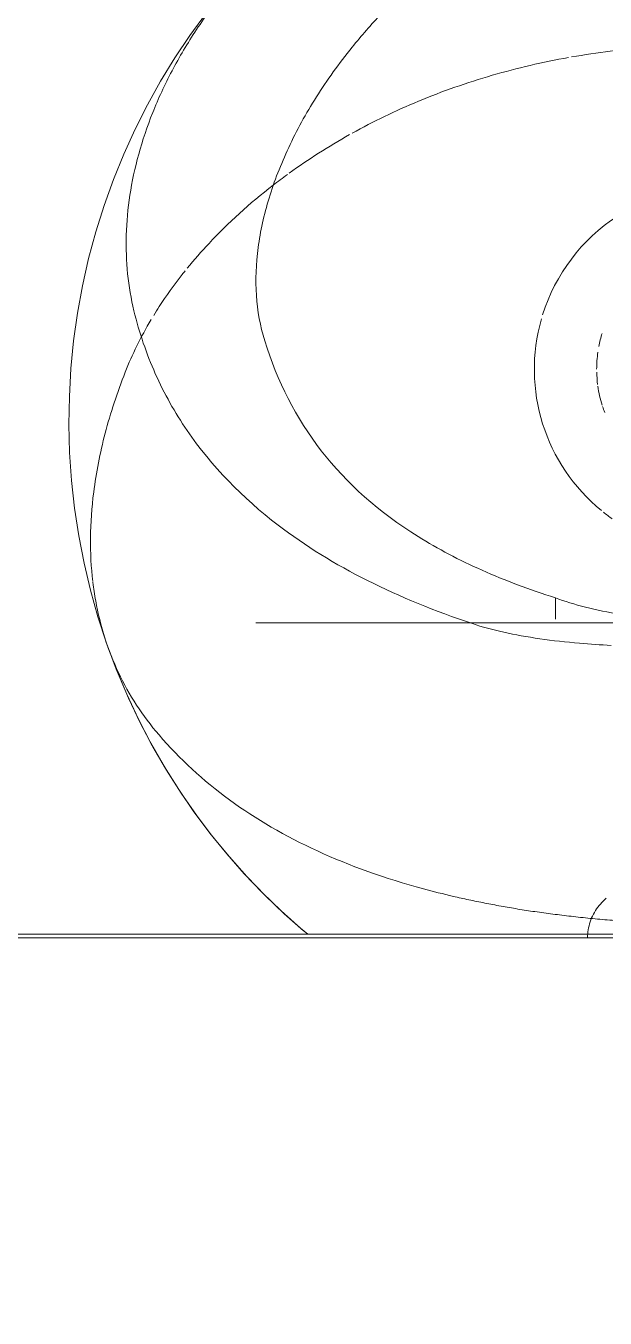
# Model space of a CAD drawing. Header units: millimetres. Extents: x -4000 to 187956, y -58990 to 162485.
# Drawn here: x 1536.8 to 1689.6, y 22698.3 to 23039.1 of the extents above; entities that cross this region are included whole.
import ezdxf

# ---------------------------------------------------------------- set-up
doc = ezdxf.new("R2010")
doc.units = ezdxf.units.MM
for name, color, linetype, lineweight in [('A-FLOR', 192, 'Continuous', 13), ('A-FLOR-PATT', 8, 'Continuous', 13), ('A-WALL', 113, 'Continuous', 13), ('P-SANR-FIXT', 6, 'Continuous', 9)]:
    doc.layers.add(name, color=color, linetype=linetype, lineweight=lineweight)

# ---------------------------------------------------------------- blocks, each defined once
blk = doc.blocks.new('C307 - C307-V811-0_000')
at = {"layer": 'P-SANR-FIXT', "color": 50}
blk.add_line((29.52, 0), (29.26, 0), dxfattribs=at)
blk.add_line((29.52, 0), (29.26, 0), dxfattribs=at)
at = {"layer": 'P-SANR-FIXT', "color": 254}
for p, q in [((34.09, 0), (29.52, 0)), ((34.09, 0), (29.52, 0)), ((33.7, -3.23), (33.56, -3.75)), ((34.08, -0.54), (34.05, -1.09)), ((34.09, 0), (34.08, -0.54)), ((33.22, -4.79), (33.02, -5.29))]:
    blk.add_line(p, q, dxfattribs=at)
at = {"layer": 'P-SANR-FIXT', "color": 252}
for p, q in [((106.82, -0.07), (106.75, 0)), ((106.82, -0.07), (106.75, 0)), ((25.59, -83.09), (42.56, -83.09)), ((42.56, -83.09), (76.71, -83.09)), ((42.56, -84.05), (42.56, -89.71)), ((77.2, -83.09), (119.28, -83.09)), ((90.1, -83.09), (96.2, -83.09)), ((96.2, -83.09), (121.6, -83.09))]:
    blk.add_line(p, q, dxfattribs=at)
at = {"layer": 'P-SANR-FIXT', "color": 253}
blk.add_line((25.6, -83.09), (90.1, -83.09), dxfattribs=at)
at = {"layer": 'P-SANR-FIXT', "color": 253, "flags": 128}
for points in [[(34.05, -1.09), (33.99, -1.63), (33.92, -2.16), (33.82, -2.7), (33.7, -3.23)], [(33.02, -5.29), (32.79, -5.79), (32.55, -6.27), (32.29, -6.75), (32.01, -7.22), (31.72, -7.67), (31.4, -8.11), (31.07, -8.54), (30.72, -8.96), (30.35, -9.36), (29.97, -9.75), (29.57, -10.12), (29.16, -10.47)], [(33.56, -3.75), (33.4, -4.27), (33.22, -4.79)]]:
    blk.add_lwpolyline(points, dxfattribs=at)
at = {"layer": 'P-SANR-FIXT', "color": 250, "flags": 128}
for points in [[(134.89, -243.69), (139.05, -237.99), (143, -232.09), (146.73, -226.01), (150.21, -219.76), (153.46, -213.34), (156.45, -206.76), (159.18, -200.05), (161.65, -193.2), (163.83, -186.24), (165.73, -179.17), (167.35, -172.01), (168.67, -164.78), (169.69, -157.49), (170.41, -150.16), (170.82, -142.79), (170.93, -135.41), (170.74, -128.03), (170.24, -120.68), (169.44, -113.35), (168.34, -106.07), (166.94, -98.86), (165.24, -91.73), (163.26, -84.69), (161, -77.76), (158.46, -70.94), (155.66, -64.27), (152.6, -57.73), (149.29, -51.36), (145.73, -45.15), (141.94, -39.12), (137.94, -33.28), (133.72, -27.63), (129.29, -22.18), (124.68, -16.94), (119.89, -11.92), (114.92, -7.13), (109.79, -2.55), (107.94, -1)], [(160.63, -76.71), (158.06, -69.92), (155.21, -63.26), (152.11, -56.75), (148.76, -50.4), (145.17, -44.22), (141.35, -38.22), (137.31, -32.4), (133.06, -26.78), (128.6, -21.37), (123.96, -16.17), (119.14, -11.18), (114.15, -6.41), (109, -1.88)]]:
    blk.add_lwpolyline(points, dxfattribs=at)
at = {"layer": 'P-SANR-FIXT', "color": 253}
for start, end in [(51.5795, 55.0253), (343.9764, 50.7612), (303.1015, 342.6413)]:
    blk.add_arc((0, -150), 48.14, start, end, dxfattribs=at)
at = {"layer": 'P-SANR-FIXT', "color": 254}
for start, end in [(18, 21.0792), (18, 21.0792), (8.1286, 17.3794), (8.1286, 17.3794), (1.4316, 7.2363), (1.4316, 7.2363), (351.8714, 360), (351.8714, 360), (342.6206, 349.0455), (342.6206, 349.0455)]:
    blk.add_arc((0, -150), 31.7, start, end, dxfattribs=at)
at = {"layer": 'P-SANR-FIXT', "color": 252}
for points, knots in [([(52.75, 0), (51.62, 0), (49.3, 0), (45.72, 0), (42.6, 0), (40.01, 0), (38.02, 0), (35.99, 0), (33.22, 0), (29.66, 0), (25.95, 0), (22.88, 0), (20.53, 0), (18.13, 0), (15.87, 0), (14.4, 0), (13.76, 0)], [-0.3, -0.3, -0.3, -0.3, -0.275, -0.25, -0.225, -0.2125, -0.2, -0.1875, -0.175, -0.15, -0.125, -0.1125, -0.1, -0.0875, -0.075, -0.0653852, -0.0653852, -0.0653852, -0.0653852]), ([(65.32, 0), (63.38, 0), (60.37, 0), (56.11, 0), (52.77, 0), (49.3, 0), (45.72, 0), (42.6, 0), (40.01, 0), (38.02, 0), (35.99, 0), (33.22, 0), (29.66, 0), (25.95, 0), (22.88, 0), (20.53, 0), (18.13, 0), (15.87, 0), (14.4, 0), (13.76, 0)], [-0.4, -0.4, -0.4, -0.4, -0.35, -0.325, -0.3, -0.275, -0.25, -0.225, -0.2125, -0.2, -0.1875, -0.175, -0.15, -0.125, -0.1125, -0.1, -0.0875, -0.075, -0.0653852, -0.0653852, -0.0653852, -0.0653852]), ([(105.94, 0), (104.58, 0), (99.72, 0), (86.21, 0), (71.42, 0), (60.37, 0), (56.11, 0), (53.89, 0), (52.75, 0)], [-1, -1, -1, -1, -0.8, -0.6, -0.4, -0.35, -0.325, -0.3, -0.3, -0.3, -0.3]), ([(164.63, -94), (165.51, -101.48), (165.39, -114.23), (161.74, -133.05), (158.22, -143.78), (156.09, -149.22)], [-0.5179962, -0.5179962, -0.5179962, -0.5179962, -0.2857143, -0.1428571, 0, 0, 0, 0]), ([(148.57, -164.2), (148.09, -164.98), (145.8, -168.6), (143, -172.52), (140.54, -175.61), (140.29, -175.92)], [-0.87986977, -0.87986977, -0.87986977, -0.87986977, -0.86111111, -0.79166667, -0.78389163, -0.78389163, -0.78389163, -0.78389163]), ([(139.7, -176.65), (137.89, -178.86), (131.21, -186.51), (122.15, -194.76), (114.56, -200.46), (113.28, -201.4)], [-0.7777778, -0.7777778, -0.7777778, -0.7777778, -0.7222222, -0.5833333, -0.5555556, -0.5555556, -0.5555556, -0.5555556]), ([(96.23, -212.24), (90.65, -215.33), (78.72, -221.09), (59.49, -227.85), (45.91, -231), (39.1, -232.22)], [-0.4402744, -0.4402744, -0.4402744, -0.4402744, -0.3333333, -0.2222222, -0.1128561, -0.1128561, -0.1128561, -0.1128561])]:
    blk.add_open_spline(points, degree=3, knots=knots, dxfattribs=at)
at = {"layer": 'P-SANR-FIXT', "color": 254}
for points, knots in [([(29.47, 0), (31.34, 0), (35.44, 0), (40.28, 0), (43.22, 0), (44.05, 0)], [-0.85508137, -0.85508137, -0.85508137, -0.85508137, -0.82638889, -0.79166667, -0.77777778, -0.77777778, -0.77777778, -0.77777778]), ([(29.47, 0), (31.34, 0), (35.44, 0), (40.28, 0), (43.22, 0), (44.05, 0)], [-0.85508137, -0.85508137, -0.85508137, -0.85508137, -0.82638889, -0.79166667, -0.77777778, -0.77777778, -0.77777778, -0.77777778]), ([(44.05, 0), (45.29, 0), (48.57, 0), (53.74, 0), (58.65, 0), (61.53, 0), (62.6, 0)], [-0.7777778, -0.7777778, -0.7777778, -0.7777778, -0.7569444, -0.7222222, -0.6875, -0.6666667, -0.6666667, -0.6666667, -0.6666667]), ([(44.05, 0), (45.29, 0), (48.57, 0), (53.74, 0), (58.65, 0), (61.53, 0), (62.6, 0)], [-0.7777778, -0.7777778, -0.7777778, -0.7777778, -0.7569444, -0.7222222, -0.6875, -0.6666667, -0.6666667, -0.6666667, -0.6666667]), ([(62.6, 0), (63.3, 0), (67.5, 0), (72.71, 0), (76.84, 0), (77.98, 0)], [-0.6666667, -0.6666667, -0.6666667, -0.6666667, -0.6527778, -0.5833333, -0.5555556, -0.5555556, -0.5555556, -0.5555556]), ([(62.6, 0), (63.3, 0), (67.5, 0), (72.71, 0), (76.84, 0), (77.98, 0)], [-0.6666667, -0.6666667, -0.6666667, -0.6666667, -0.6527778, -0.5833333, -0.5555556, -0.5555556, -0.5555556, -0.5555556]), ([(77.98, 0), (79.7, 0), (82.7, 0), (86.69, 0), (88.96, 0), (90.05, 0)], [-0.5555556, -0.5555556, -0.5555556, -0.5555556, -0.5138889, -0.4791667, -0.4444444, -0.4444444, -0.4444444, -0.4444444]), ([(77.98, 0), (79.7, 0), (82.7, 0), (86.69, 0), (88.96, 0), (90.05, 0)], [-0.5555556, -0.5555556, -0.5555556, -0.5555556, -0.5138889, -0.4791667, -0.4444444, -0.4444444, -0.4444444, -0.4444444])]:
    blk.add_open_spline(points, degree=3, knots=knots, dxfattribs=at)
at = {"layer": 'P-SANR-FIXT', "color": 252}
for points in [[(85.18, 0), (79.64, 0), (73.07, 0), (65.32, 0)], [(92.71, 0), (90.45, 0), (87.94, 0), (85.18, 0)], [(103.1, 0), (101.89, 0), (98.94, 0), (94.96, 0), (92.71, 0)], [(105.94, 0), (105.26, 0), (104.31, 0), (103.1, 0)], [(106.64, 0), (106.91, 0), (106.68, 0), (105.94, 0)], [(106.64, 0), (106.91, 0), (106.68, 0), (105.94, 0)], [(156.09, -149.22), (154.26, -153.88), (151.98, -158.51), (149.24, -163.09)], [(121.01, -182.09), (121.58, -177.8), (121.74, -173.58), (121.47, -169.48)], [(112.8, -201.74), (107.8, -205.36), (102.48, -208.75), (96.88, -211.88)], [(38.31, -232.36), (31.55, -233.55), (24.71, -234.41), (17.78, -234.93)]]:
    blk.add_open_spline(points, degree=3, dxfattribs=at)
at = {"layer": 'P-SANR-FIXT', "color": 254}
for points in [[(90.05, 0), (93.47, 0), (96.35, 0), (98.7, 0)], [(90.05, 0), (93.47, 0), (96.35, 0), (98.7, 0)], [(98.79, 0), (101.16, 0), (102.99, 0), (104.29, 0)], [(98.79, 0), (101.16, 0), (102.99, 0), (104.29, 0)], [(104.29, 0), (105.2, 0), (105.85, 0), (106.26, 0)], [(104.29, 0), (105.2, 0), (105.85, 0), (106.26, 0)]]:
    blk.add_open_spline(points, degree=3, dxfattribs=at)
at = {"layer": 'P-SANR-FIXT', "color": 250}
for points, knots in [([(18.14, -4.07), (19.75, -4.15), (23.18, -4.33), (28.27, -4.69), (33.43, -5.17), (37.6, -5.62), (40.86, -6), (44.08, -6.4), (48, -6.93), (52.54, -7.63), (56.94, -8.4), (61.25, -9.2), (65.45, -10.06), (70.88, -11.27), (85.28, -14.9), (106.18, -22.37), (129.3, -35.81), (141.72, -47.21), (147.16, -53.55)], [-0.92182, -0.92182, -0.92182, -0.92182, -0.9, -0.875, -0.85, -0.825, -0.8125, -0.8, -0.775, -0.75, -0.725, -0.7, -0.675, -0.65, -0.6, -0.4, -0.2, 0, 0, 0, 0]), ([(147.16, -53.55), (151.49, -58.6), (158.62, -69.55), (163.14, -83.72), (164.4, -92.15), (164.6, -93.8)], [-1, -1, -1, -1, -0.7857143, -0.5714286, -0.5201412, -0.5201412, -0.5201412, -0.5201412]), ([(27.85, -77.17), (30.68, -77.31), (37.11, -77.74), (46.83, -78.83), (56.43, -80.55), (61.94, -82.05), (64.5, -82.9)], [-0.9400295, -0.9400295, -0.9400295, -0.9400295, -0.75, -0.5, -0.25, 0, 0, 0, 0]), ([(64.5, -82.9), (74.36, -86.19), (92.81, -93.71), (119.09, -109.87), (137.33, -128.57), (148.61, -148.55), (152.35, -159.6), (153.77, -165.4)], [-1, -1, -1, -1, -0.785714, -0.571429, -0.285714, -0.142857, 0, 0, 0, 0]), ([(119.28, -157.53), (115.97, -146.84), (106.16, -127.44), (84.84, -108.52), (62.35, -96.73), (49.43, -91.87), (42.56, -89.71)], [0, 0, 0, 0, 0.333333, 0.666667, 0.833333, 1, 1, 1, 1]), ([(153.77, -165.4), (155.32, -171.79), (156.32, -181.76), (155.07, -195.87), (152.75, -206.69), (149.06, -217.66), (143.96, -228.72), (137.48, -239.63), (128.06, -252.48), (114.63, -266.74), (99.19, -278.94), (85.44, -287.5), (70.85, -295.19), (59.14, -299.78), (50.95, -302.34)], [-1, -1, -1, -1, -0.861111, -0.791667, -0.722222, -0.652778, -0.583333, -0.513889, -0.444444, -0.333333, -0.222222, -0.166667, -0.111111, 0, 0, 0, 0]), ([(-96.2, -234.93), (-92.96, -238.94), (-85.96, -246.76), (-76, -256.16), (-68.31, -262.34), (-63.73, -265.76), (-60.17, -268.21), (-56.51, -270.58), (-52.74, -272.88), (-48.87, -275.07), (-44.89, -277.11), (-40.79, -279.02), (-36.58, -280.82), (-32.28, -282.46), (-27.89, -283.89), (-23.39, -285.11), (-17.27, -286.53), (-9.5, -287.76), (0.02, -288.2), (9.53, -287.75), (17.29, -286.53), (23.41, -285.11), (27.89, -283.88), (32.28, -282.46), (36.59, -280.82), (40.79, -279.02), (44.89, -277.11), (48.87, -275.07), (52.74, -272.88), (56.51, -270.58), (60.78, -267.81), (65.49, -264.51), (70.53, -260.57), (75.36, -256.56), (79.96, -252.4), (84.34, -248.13), (89.91, -242.37), (93.77, -237.94), (96.2, -234.93)], [0, 0, 0, 0, 0.076923, 0.153846, 0.192308, 0.211538, 0.230769, 0.25, 0.269231, 0.288462, 0.307692, 0.326923, 0.346154, 0.365385, 0.384615, 0.403846, 0.423077, 0.461538, 0.5, 0.538462, 0.576923, 0.596154, 0.615385, 0.634615, 0.653846, 0.673077, 0.692308, 0.711538, 0.730769, 0.75, 0.769231, 0.798077, 0.826923, 0.855769, 0.884615, 0.913462, 0.942308, 1, 1, 1, 1])]:
    blk.add_open_spline(points, degree=3, knots=knots, dxfattribs=at)
for points in [[(42.56, -89.71), (37.75, -87.85), (31.9, -86.39), (25.39, -85.36)], [(121.47, -169.48), (121.19, -165.38), (120.47, -161.4), (119.28, -157.53)], [(96.2, -234.93), (99.68, -230.6), (106, -221.88), (113.31, -208.47), (118.49, -195.12), (120.44, -186.39), (121.01, -182.09)]]:
    blk.add_open_spline(points, degree=3, dxfattribs=at)
blk = doc.blocks.new('CMF2_NHAXUONG_A_rvt-1-0_000')
at = {"layer": 'A-FLOR-PATT', "lineweight": 9}
h = blk.add_hatch(dxfattribs=at)
h.set_pattern_fill('FP_25', color=252, style=0, pattern_type=2)
h.set_pattern_definition([(89.998, (160159.3, 137898.8), (-600, 0.021), []), (179.998, (160159.3, 137898.8), (-0.021, -600), [])])
h.paths.add_polyline_path([(154749.88, 498.91), (160009.36, 498.91), (160009.25, 1898.5), (156700.32, 1898.5), (156700.43, 1498.54), (156600.36, 1498.54), (156600.36, 2298.53), (158059.01, 2298.53), (158058.95, 5748.61), (156099.89, 5748.43), (156099.89, 4399.9), (155999.89, 4399.9), (155999.89, 5748.49), (154749.88, 5748.54), (154749.88, 751.94)])
h.paths.add_polyline_path([(160209.3, 1748.67), (165509.36, 1749.4), (165509.05, 3698.26), (162659.15, 3698.26), (162659.15, 3548.45), (162459.15, 3548.45), (162459.14, 4948.7), (161059.26, 4948.83), (161059.26, 4898.28), (160209.36, 4898.91), (160209.25, 3698.45), (160859.15, 3698.45), (160859.15, 3498.45), (160209.15, 3498.45), (160209.29, 1919.98)])
h.paths.add_polyline_path([(158997.49, 2198.53), (159409.36, 2198.53), (159409.36, 3498.62), (158258.79, 3498.62), (158258.79, 2198.53), (158714.04, 2198.53)])
h.paths.add_polyline_path([(159280.91, 3698.45), (160009.15, 3698.45), (160009.15, 4898.73), (159959.05, 4898.64), (159959.85, 5848.63), (158258.55, 5848.62), (158258.55, 3698.45)])
h.paths.add_polyline_path([(83409.05, 5348.51), (85559.05, 5348.51), (85559.05, 6948.51), (83409.05, 6948.51), (83409.05, 5424.09)])
h.paths.add_polyline_path([(83209.26, 5348.6), (83209.26, 10108.83), (82009.26, 10108.83), (82009.26, 8808.83), (80984.26, 8808.83), (80984.05, 7248.51), (82234.05, 7248.51), (82234.05, 5348.6)])
h.paths.add_polyline_path([(80485.39, 6361.01), (80784.26, 6361.01), (80784.26, 8808.83), (79759.26, 8808.83), (79759.26, 10108.83), (78559.26, 10108.83), (78559.26, 6361.01), (79918.52, 6361.01)])
h.paths.add_polyline_path([(79959.26, 9008.83), (81809.26, 9008.83), (81809.26, 10208.83), (79959.26, 10208.83), (79959.26, 10096.24)])
h.paths.add_polyline_path([(5374.56, 15998.65), (5859.05, 15998.65), (5859.05, 18498.58), (509.05, 18498.58), (509.05, 17048.64), (4299.78, 17048.64), (4299.78, 15998.65), (5091.13, 15998.65)])
h.paths.add_polyline_path([(4409.04, 18698.58), (5959.05, 18698.58), (5959.05, 20998.58), (4409.04, 20998.58), (4409.04, 19440.54)])
h.paths.add_polyline_path([(509.05, 21198.58), (5859.05, 21198.58), (5859.05, 24898.28), (3969.26, 24898.28), (3969.26, 22848.58), (4609.26, 22848.58), (4609.26, 22743.94), (3769.26, 22743.94), (3769.26, 24698.75), (509.05, 24698.75), (509.05, 22798.58), (2129.26, 22798.58), (2129.26, 23198.57), (2229.26, 23198.57), (2229.26, 22398.58), (509.05, 22398.58), (509.05, 21776.61)])
h.paths.add_polyline_path([(4249.78, 73948.54), (5800.21, 73948.65), (5800.21, 76398.64), (4359.05, 76398.64), (4359.05, 76098.6), (509.26, 76098.68), (509.26, 73998.61), (4159.05, 73998.61), (4159.05, 74648.65), (4249.78, 74648.65), (4249.78, 74338.3)])
h.paths.add_polyline_path([(161750.21, 73948.54), (161750.21, 74640.01), (161850.21, 74640.01), (161850.31, 73998.61), (165509.37, 73998.69), (165509.37, 76098.68), (161659.47, 76098.6), (161659.47, 76398.64), (160200, 76398.64), (160200, 73948.65), (161548.41, 73948.55)])
h.paths.add_polyline_path([(161548.41, 76598.64), (161659.05, 76598.64), (161659.05, 78298.64), (160209.05, 78298.64), (160209.05, 76598.64)])
h.paths.add_polyline_path([(5091.13, 76598.64), (5809.48, 76598.64), (5809.48, 78298.64), (4359.48, 78298.64), (4359.48, 76598.64)])
h.paths.add_polyline_path([(160199.74, 78498.64), (161659.31, 78498.66), (161659.63, 78798.62), (165509.58, 78798.68), (165509.05, 80348.64), (161859.47, 80348.64), (161859.47, 80048.65), (161750, 80048.65), (161750, 80948.67), (160200.17, 80948.25), (160200.03, 80178.48)])
h.paths.add_polyline_path([(5709.48, 78498.64), (5709.48, 80948.28), (4250, 80948.28), (4250, 80299.28), (4149.79, 80299.28), (4149.79, 80348.64), (509.26, 80348.64), (508.94, 78798.68), (4159.16, 78798.6), (4159.48, 78498.64), (5091.13, 78498.64)])
h.paths.add_polyline_path([(86109.47, 132101.22), (86109.47, 133323.82), (84609.47, 133323.82), (84609.47, 132101.22)])
h.paths.add_polyline_path([(83259.47, 132200.86), (84409.47, 132200.86), (84409.47, 133523.82), (85259.47, 133523.82), (85259.26, 134848.41), (83259.47, 134848.41), (83259.47, 132740.17)])
h.paths.add_polyline_path([(87459.26, 132201.22), (87459.26, 134848.59), (85459.47, 134848.23), (85459.47, 133523.82), (86309.47, 133526.05), (86309.47, 132201.22), (86721.01, 132201.22)])
h.paths.add_polyline_path([(11209.15, 135098.74), (11209.05, 140698.73), (6109.26, 140698.73), (6109.26, 139698.74), (6059.05, 139698.74), (6059.05, 139098.68), (9550.26, 139098.7), (9550.26, 139498.69), (9650.26, 139498.69), (9650.26, 138698.69), (7959.61, 138698.69), (7959.61, 135098.75), (9859.05, 135098.75), (9859.05, 137148.74), (9259.05, 137148.74), (9259.05, 137348.74), (10059.05, 137348.74), (10059.05, 135098.75), (10759.87, 135098.75)])
h.paths.add_polyline_path([(156349.86, 135098.75), (156349.86, 136499.69), (156449.86, 136499.69), (156449.86, 135098.77), (158059.12, 135098.85), (158059.12, 138698.69), (156349.85, 138698.69), (156349.86, 139498.69), (156449.86, 139498.69), (156449.85, 139098.7), (159959.68, 139098.68), (159959.68, 140698.82), (154809.15, 140698.64), (154808.94, 135098.75)])
h.paths.add_polyline_path([(162549.79, 135998.6), (162549.79, 137398.75), (162659.05, 137398.75), (162659.05, 137248.8), (165509.38, 137248.82), (165509.63, 139448.5), (160159.47, 139448.5), (160159.47, 137398.75), (160750.21, 137398.75), (160750.21, 137298.75), (160149.79, 137298.75), (160149.79, 135998.83), (161548.41, 135998.7)])
h.paths.add_polyline_path([(3449.79, 135998.67), (5900.21, 135998.74), (5900.21, 137297.57), (5248.63, 137297.57), (5248.63, 137398.75), (5859.05, 137398.75), (5859.05, 139448.73), (509.36, 139448.73), (509.36, 137248.77), (3449.79, 137249.9), (3449.79, 136244.28)])
h.paths.add_polyline_path([(6059.05, 137398.75), (7159.62, 137398.75), (7159.62, 138698.69), (6059.05, 138698.69), (6059.05, 137412.32)])
h.paths.add_polyline_path([(158858.92, 137398.75), (159959.05, 137398.75), (159959.05, 138698.69), (158858.92, 138698.69), (158858.92, 137412.32)])
at = {"layer": 'A-FLOR', "color": 81, "lineweight": 15}
blk.add_line((1612.41, 22798.58), (1000.68, 22798.58), dxfattribs=at)
at = {"layer": 'A-FLOR', "color": 93, "lineweight": 15}
blk.add_line((1000.68, 22798.58), (1612.41, 22798.58), dxfattribs=at)
at = {"layer": 'A-FLOR', "color": 255, "lineweight": 15}
for q in [(1613.11, 22798.58), (1689.52, 22798.58)]:
    blk.add_line((1684.96, 22798.58), q, dxfattribs=at)
at = {"layer": 'A-FLOR', "color": 71, "lineweight": 15}
blk.add_line((1613.11, 22798.58), (1684.96, 22798.58), dxfattribs=at)
at = {"layer": 'A-FLOR', "color": 90, "lineweight": 15}
blk.add_line((1689.52, 22798.58), (1684.96, 22798.58), dxfattribs=at)
at = {"layer": 'A-WALL', "color": 90, "lineweight": 15}
for p, q in [((1324.79, 22799.58), (2120, 22799.58)), ((1686.76, 22799.58), (1685.17, 22799.58)), ((1688.77, 22799.58), (1687.25, 22799.58))]:
    blk.add_line(p, q, dxfattribs=at)
at = {"layer": 'A-WALL', "color": 53, "lineweight": 15}
blk.add_line((1611.43, 22799.58), (1324.79, 22799.58), dxfattribs=at)
at = {"layer": 'A-WALL', "color": 255, "lineweight": 15}
for p, q in [((1614.87, 22799.58), (1612.17, 22799.58)), ((1619.11, 22799.58), (1614.89, 22799.58)), ((1625.48, 22799.58), (1620.07, 22799.58)), ((1633.48, 22799.58), (1626.45, 22799.58)), ((1642.4, 22799.58), (1634.47, 22799.58)), ((1652.72, 22799.58), (1642.87, 22799.58)), ((1654.17, 22799.58), (1652.79, 22799.58)), ((1666.36, 22799.58), (1655.41, 22799.58)), ((1680.19, 22799.58), (1667.8, 22799.58)), ((1685.17, 22799.58), (1682.29, 22799.58))]:
    blk.add_line(p, q, dxfattribs=at)
at = {"layer": 'P-SANR-FIXT', "color": 250, "lineweight": 9, "rotation": 180}
blk.add_blockref('C307 - C307-V811-0_000', (1719.05, 22798.58), dxfattribs=at)

msp = doc.modelspace()

# ---------------------------------------------------------------- block references
at = {"lineweight": 5}
msp.add_blockref('CMF2_NHAXUONG_A_rvt-1-0_000', (0, 0), dxfattribs=at)

doc.saveas('drawing.dxf')
